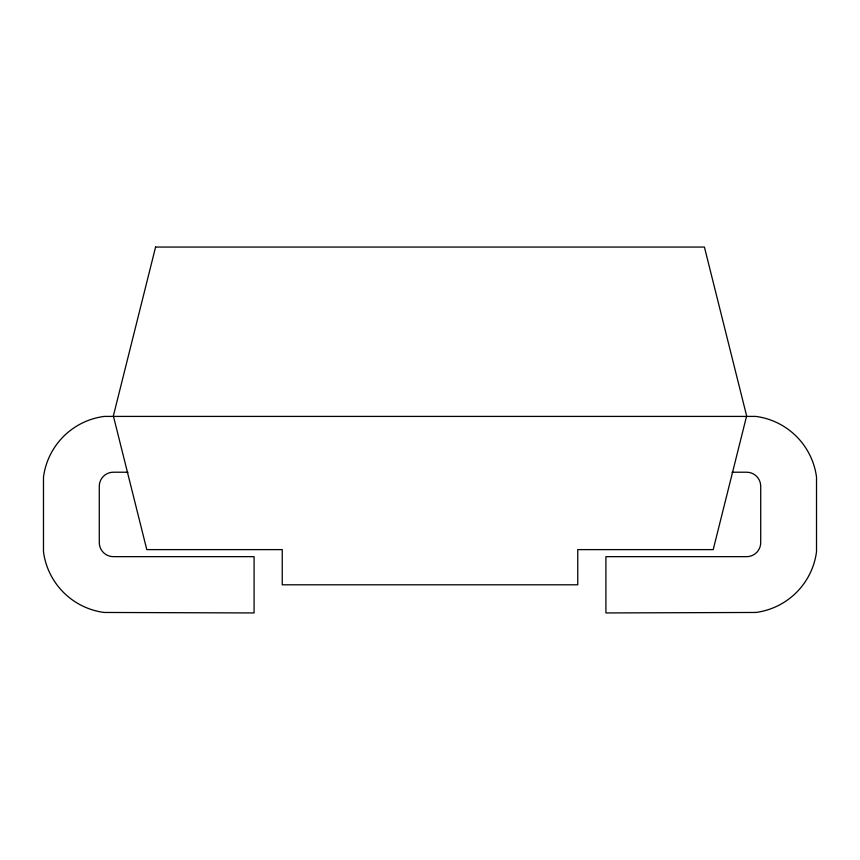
<?xml version="1.0" encoding="UTF-8"?>
<svg xmlns="http://www.w3.org/2000/svg" width="860" height="860" viewBox="0 0 860 860"><rect width="100%" height="100%" fill="white"/><g stroke="black" fill="none" stroke-linecap="round" stroke-linejoin="round"><path stroke-width="1.29" d="M127.968 472.215L113.359 472.215A14.072 14.072 0 0 0 99.287 486.287L99.287 542.585A14.072 14.072 0 0 0 113.359 556.657L254.087 556.657L254.087 612.943L104.168 612.46A70.488 70.488 0 0 1 43.484 551.787L43.484 477.096A70.488 70.488 0 0 1 104.168 416.412L755.832 416.412A70.488 70.488 0 0 1 816.516 477.096L816.516 551.787A70.488 70.488 0 0 1 755.832 612.46L605.913 612.943L605.913 556.657L746.641 556.657A14.072 14.072 0 0 0 760.713 542.585L760.713 486.287A14.072 14.072 0 0 0 746.641 472.215L732.032 472.215M155.585 247.056L113.359 415.928L146.791 549.615L282.241 549.615L282.241 584.8L577.759 584.8L577.759 549.615L713.209 549.615L746.641 415.928L704.415 247.056L155.585 247.056"/></g></svg>
